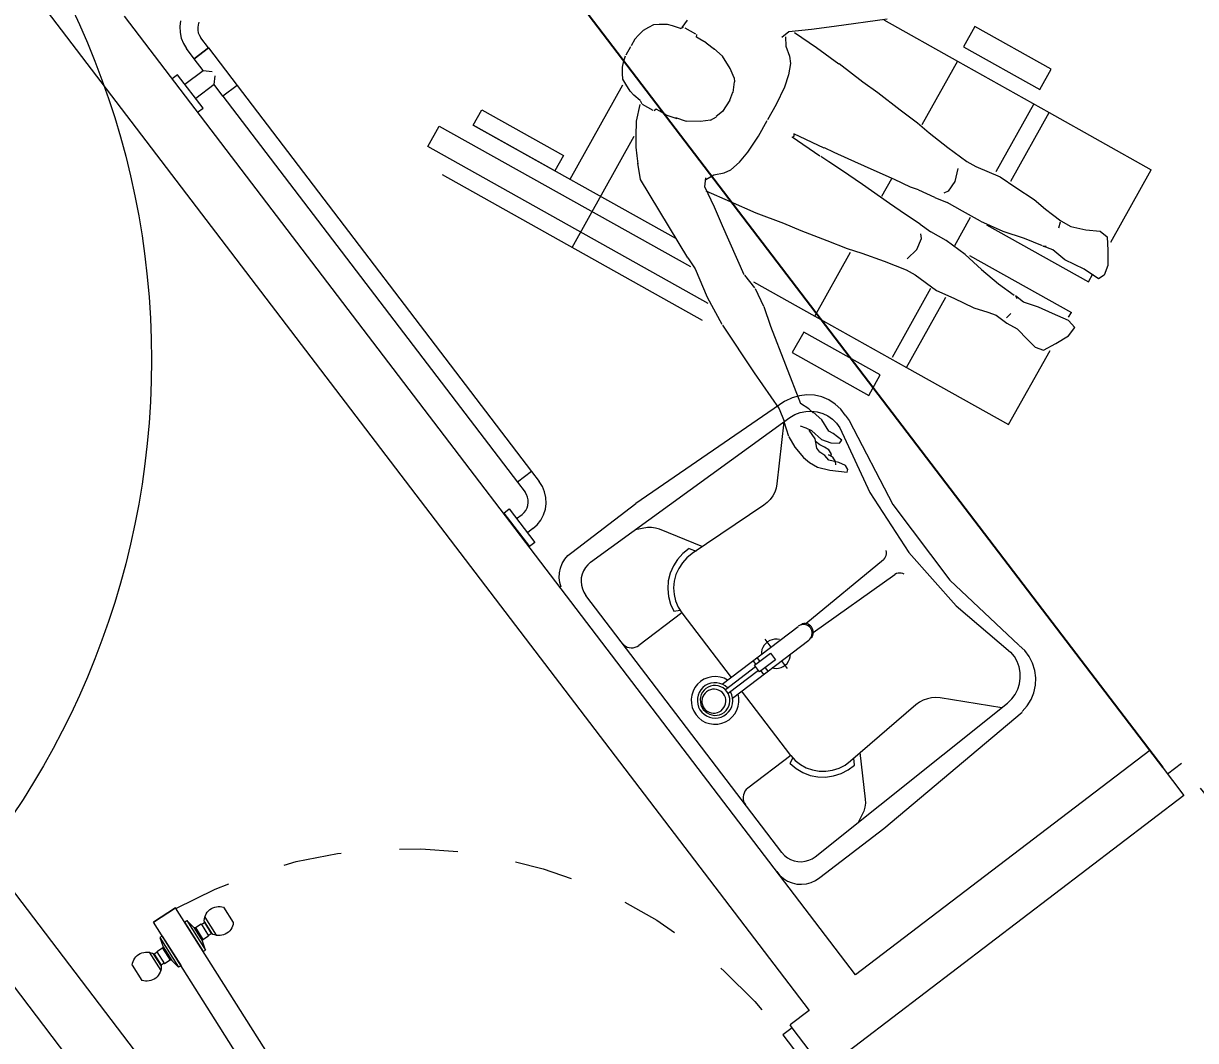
# Model space of a CAD drawing. Header units: metres. Extents: x 1384 to 1901, y 1501 to 2216.
# Drawn here: x 1464.196 to 1466.201, y 2116.091 to 2117.831 of the extents above; entities that cross this region are included whole.
import ezdxf

# ---------------------------------------------------------------- set-up
doc = ezdxf.new("R2010")
doc.units = ezdxf.units.M
doc.header["$LTSCALE"] = 0.05
doc.header["$PDMODE"] = 3
for name, pattern in [('CONTINUA', [0]), ('DASHED2', [0.375, 0.25, -0.125]), ('TRATTEGGIATA', [0.75, 0.5, -0.25])]:
    doc.linetypes.add(name, pattern=pattern)
for name, color, linetype, lineweight in [('Circulo', 250, 'Continuous', 15), ('Cotas Nave 2', 250, 'CONTINUA', 15), ('mobiliario', 253, 'CONTINUA', 15), ('Puertas', 4, 'CONTINUA', 15), ('Tabiques', 241, 'CONTINUA', 15)]:
    doc.layers.add(name, color=color, linetype=linetype, lineweight=lineweight)
doc.styles.add('ROMANT', font='ROMANT', dxfattribs={"width": 0.85})
doc.dimstyles.new('1-50-GENERAL', dxfattribs={"dimtxt": 0.38, "dimasz": 0.4, "dimexe": 0.18, "dimexo": 0.06, "dimgap": 0.09, "dimtad": 0, "dimdec": 1, "dimzin": 0, "dimdsep": 46, "dimtxsty": 'ROMANT', "dimcen": 0.09, "dimadec": 0, "dimazin": 0, "dimtfac": 1, "dimtdec": 1, "dimtix": 1, "dimtofl": 0, "dimtmove": 0, "dimatfit": 3, "dimfxl": 0, "dimtolj": 1, "dimtzin": 0, "dimarcsym": 0})

# ---------------------------------------------------------------- blocks, each defined once
blk = doc.blocks.new('puerta 0.85')
at = {"layer": 'Puertas'}
for p, q in [((971.68, -108.1707), (971.6352, -108.1746)), ((971.6352, -108.1746), (971.68, -108.1707)), ((971.7058, -108.9815), (971.6352, -108.1746)), ((971.7506, -108.9776), (971.68, -108.1707)), ((971.6825, -108.1991), (971.6873, -108.1987)), ((971.6825, -108.1991), (971.6877, -108.2588)), ((971.6873, -108.1987), (971.6923, -108.2144)), ((971.6873, -108.1987), (971.6925, -108.2584)), ((971.605, -108.2175), (971.6082, -108.2541)), ((971.6307, -108.2198), (971.6286, -108.2218)), ((971.6328, -108.2034), (971.6307, -108.2198)), ((971.6307, -108.2198), (971.6331, -108.2474)), ((971.6377, -108.203), (971.6328, -108.2034)), ((971.6328, -108.2034), (971.6381, -108.2631)), ((971.6377, -108.203), (971.6429, -108.2627)), ((971.6923, -108.2144), (971.6947, -108.242)), ((971.6923, -108.2144), (971.6947, -108.216)), ((971.6947, -108.216), (971.706, -108.215)), ((971.6947, -108.216), (971.6968, -108.24)), ((971.706, -108.215), (971.7081, -108.239)), ((971.7061, -108.2159), (971.7123, -108.2154)), ((971.7123, -108.2154), (971.7142, -108.2375)), ((971.7131, -108.2136), (971.7153, -108.2391)), ((971.7172, -108.2076), (971.7204, -108.2443)), ((971.7535, -108.2074), (971.7562, -108.2382)), ((971.5692, -108.2235), (971.5719, -108.2544)), ((971.6101, -108.2227), (971.6123, -108.2482)), ((971.6173, -108.2237), (971.6111, -108.2242)), ((971.6111, -108.2242), (971.6131, -108.2464)), ((971.6286, -108.2218), (971.6172, -108.2228)), ((971.6172, -108.2228), (971.6193, -108.2468)), ((971.6286, -108.2218), (971.6307, -108.2458)), ((971.6947, -108.242), (971.6968, -108.24)), ((971.6968, -108.24), (971.7081, -108.239)), ((971.708, -108.2381), (971.7142, -108.2375)), ((971.6193, -108.2459), (971.6131, -108.2464)), ((971.6307, -108.2458), (971.6193, -108.2468)), ((971.6331, -108.2474), (971.6307, -108.2458)), ((971.6381, -108.2631), (971.6331, -108.2474)), ((971.6877, -108.2588), (971.6925, -108.2584)), ((971.6925, -108.2584), (971.6947, -108.242)), ((971.6429, -108.2627), (971.6381, -108.2631)), ((970.9206, -109.0676), (970.9206, -108.9776)), ((970.9206, -108.9776), (970.9406, -108.9776)), ((970.9406, -108.9776), (970.9406, -109.0226)), ((971.7506, -108.9776), (971.7058, -108.9815)), ((971.7506, -108.9776), (971.7506, -109.0226)), ((971.7706, -108.9776), (971.7506, -108.9776)), ((971.7706, -109.0676), (971.7706, -108.9776)), ((970.9506, -109.0226), (970.9406, -109.0226)), ((970.9506, -109.0226), (970.9506, -109.0676)), ((971.7406, -109.0226), (971.7406, -109.0676)), ((971.7406, -109.0226), (971.7506, -109.0226)), ((970.9506, -109.0676), (970.9206, -109.0676)), ((971.7406, -109.0676), (971.7706, -109.0676))]:
    blk.add_line(p, q, dxfattribs=at)
at = {"layer": 'Puertas', "linetype": 'DASHED2'}
blk.add_arc((971.7506, -108.9776), 0.81, 98.1847, 180, dxfattribs=at)
at = {"layer": 'Puertas'}
for centre, start, end in [((971.7354, -108.2245), 43.4666, 158.4449), ((971.5899, -108.2373), 31.5551, 146.5334), ((971.7354, -108.2245), 211.5551, 326.5334), ((971.5899, -108.2373), 223.4666, 338.4449)]:
    blk.add_arc(centre, 0.0249, start, end, dxfattribs=at)
blk = doc.blocks.new('*D258')
at = {"layer": 'Cotas Nave 2', "color": 0, "lineweight": -2, "transparency": 16777216}
for p, q in [((1452.4409, 2163.6844), (1458.0727, 2167.9789)), ((1458.1721, 2167.5516), (1479.2994, 2139.8456)), ((1502.3652, 2109.5977), (1481.0039, 2137.6104)), ((1496.6209, 2104.7143), (1502.7508, 2109.3887))]:
    blk.add_line(p, q, dxfattribs=at)
at = {"layer": 'Cotas Nave 2', "color": 0, "transparency": 16777216}
for points in [[(1458.2251, 2167.5921), (1458.1191, 2167.5112), (1457.9295, 2167.8697)], [(1502.4182, 2109.6381), (1502.3122, 2109.5573), (1502.6077, 2109.2796)]]:
    blk.add_solid(points, dxfattribs=at)
at = {"layer": 'Defpoints', "color": 0, "transparency": 16777216}
for p in [(1457.9295, 2167.8697), (1452.3932, 2163.648), (1496.5732, 2104.678)]:
    blk.add_point(p, dxfattribs=at)
at = {"layer": 'Cotas Nave 2', "color": 0, "transparency": 16777216, "insert": (1480.1517, 2138.728), "char_height": 1, "attachment_point": 5, "rotation": 307.3275, "style": 'ROMANT'}
blk.add_mtext('\\A1;73.7', dxfattribs=at)
blk = doc.blocks.new('*D280')
at = {"layer": 'Cotas Nave 2', "color": 0, "lineweight": -2, "transparency": 16777216}
for p, q in [((1451.6493, 2127.6147), (1442.9648, 2121.0908)), ((1443.349, 2120.8791), (1455.8204, 2104.2774)), ((1470.0045, 2085.396), (1457.533, 2101.9976)), ((1478.7852, 2091.4919), (1470.1008, 2084.968))]:
    blk.add_line(p, q, dxfattribs=at)
at = {"layer": 'Cotas Nave 2', "color": 0, "transparency": 16777216}
for points in [[(1443.4023, 2120.9191), (1443.2957, 2120.839), (1443.1087, 2121.1989)], [(1470.0578, 2085.436), (1469.9512, 2085.3559), (1470.2447, 2085.0761)]]:
    blk.add_solid(points, dxfattribs=at)
at = {"layer": 'Defpoints', "color": 0, "transparency": 16777216}
for p in [(1451.6972, 2127.6507), (1478.8332, 2091.528), (1470.2447, 2085.0761)]:
    blk.add_point(p, dxfattribs=at)
at = {"layer": 'Cotas Nave 2', "color": 0, "transparency": 16777216, "insert": (1456.6767, 2103.1375), "char_height": 1, "attachment_point": 5, "rotation": 306.9145, "style": 'ROMANT'}
blk.add_mtext('\\A1;45.2', dxfattribs=at)
blk = doc.blocks.new('*D281')
at = {"layer": 'Cotas Nave 2', "color": 0, "lineweight": -2, "transparency": 16777216}
for p, q in [((1429.0052, 2146.2119), (1424.0845, 2142.5154)), ((1424.4687, 2142.3037), (1445.4929, 2114.3168)), ((1468.2237, 2084.0582), (1447.1813, 2112.0693)), ((1473.2407, 2087.3268), (1468.32, 2083.6303))]:
    blk.add_line(p, q, dxfattribs=at)
at = {"layer": 'Cotas Nave 2', "color": 0, "transparency": 16777216}
for points in [[(1424.522, 2142.3438), (1424.4154, 2142.2637), (1424.2284, 2142.6235)], [(1468.277, 2084.0982), (1468.1704, 2084.0182), (1468.4639, 2083.7384)]]:
    blk.add_solid(points, dxfattribs=at)
at = {"layer": 'Defpoints', "color": 0, "transparency": 16777216}
for p in [(1429.0532, 2146.248), (1473.2887, 2087.3628), (1468.4639, 2083.7384)]:
    blk.add_point(p, dxfattribs=at)
at = {"layer": 'Cotas Nave 2', "color": 0, "transparency": 16777216, "insert": (1446.3371, 2113.193), "char_height": 1, "attachment_point": 5, "rotation": 306.9145, "style": 'ROMANT'}
blk.add_mtext('\\A1;73.6', dxfattribs=at)
blk = doc.blocks.new('*D305')
at = {"layer": 'Cotas Nave 2', "color": 0, "lineweight": -2, "transparency": 16777216}
for p, q in [((1466.2177, 2116.4626), (1470.5941, 2110.7235)), ((1465.6021, 2115.9932), (1469.9785, 2110.2541)), ((1470.803, 2111.1092), (1471.1211, 2111.3518)), ((1469.5512, 2110.1547), (1469.2332, 2109.9121))]:
    blk.add_line(p, q, dxfattribs=at)
at = {"layer": 'Cotas Nave 2', "color": 0, "transparency": 16777216}
for points in [[(1470.7626, 2111.1622), (1470.8435, 2111.0562), (1470.485, 2110.8667)], [(1469.5108, 2110.2077), (1469.5917, 2110.1016), (1469.8693, 2110.3972)]]:
    blk.add_solid(points, dxfattribs=at)
at = {"layer": 'Defpoints', "color": 0, "transparency": 16777216}
for p in [(1466.1814, 2116.5104), (1465.5657, 2116.0409), (1470.485, 2110.8667)]:
    blk.add_point(p, dxfattribs=at)
at = {"layer": 'Cotas Nave 2', "color": 0, "transparency": 16777216, "insert": (1471.7358, 2111.8205), "char_height": 0.75, "attachment_point": 5, "rotation": 37.3275, "style": 'ROMANT'}
blk.add_mtext('\\A1;0.8', dxfattribs=at)
blk = doc.blocks.new('*D306')
at = {"layer": 'Cotas Nave 2', "color": 0, "lineweight": -2, "transparency": 16777216}
for p, q in [((1465.1987, 2119.9896), (1465.5168, 2120.2321)), ((1466.8832, 2117.121), (1464.7715, 2119.8902)), ((1466.145, 2116.5581), (1464.0333, 2119.3273)), ((1463.8244, 2118.9416), (1463.5063, 2118.699))]:
    blk.add_line(p, q, dxfattribs=at)
at = {"layer": 'Cotas Nave 2', "color": 0, "transparency": 16777216}
for points in [[(1465.1583, 2120.0426), (1465.2391, 2119.9366), (1464.8806, 2119.747)], [(1463.7839, 2118.9946), (1463.8648, 2118.8886), (1464.1424, 2119.1841)]]:
    blk.add_solid(points, dxfattribs=at)
at = {"layer": 'Defpoints', "color": 0, "transparency": 16777216}
for p in [(1464.1424, 2119.1841), (1466.9195, 2117.0733), (1466.1814, 2116.5104)]:
    blk.add_point(p, dxfattribs=at)
at = {"layer": 'Cotas Nave 2', "color": 0, "transparency": 16777216, "insert": (1466.1315, 2120.7009), "char_height": 0.75, "attachment_point": 5, "rotation": 37.3275, "style": 'ROMANT'}
blk.add_mtext('\\A1;0.9', dxfattribs=at)

msp = doc.modelspace()

# ---------------------------------------------------------------- linework, layer by layer
at = {"layer": 'Circulo'}
msp.add_circle((1463.0198, 2117.2554, 0), 1.3949, dxfattribs=at)
at = {"layer": 'mobiliario'}
for p, q in [((1464.4645, 2117.8359), (1464.4632, 2117.8259)), ((1464.4958, 2117.8337), (1464.4944, 2117.8292)), ((1465.3315, 2117.837), (1465.3225, 2117.8245)), ((1465.6737, 2117.8386), (1465.5826, 2117.8263)), ((1465.6676, 2117.8373), (1465.7938, 2117.7666)), ((1464.4632, 2117.8259), (1464.4636, 2117.8159)), ((1464.4636, 2117.8159), (1464.4657, 2117.8061)), ((1464.4944, 2117.8292), (1464.4938, 2117.8245)), ((1464.4938, 2117.8245), (1464.4939, 2117.8198)), ((1464.4939, 2117.8198), (1464.4949, 2117.8152)), ((1464.4949, 2117.8152), (1464.4967, 2117.8109)), ((1464.4967, 2117.8109), (1464.4993, 2117.8069)), ((1465.2478, 2117.8116), (1465.2417, 2117.8043)), ((1465.256, 2117.8192), (1465.2478, 2117.8116)), ((1465.2651, 2117.8247), (1465.256, 2117.8192)), ((1465.2735, 2117.8291), (1465.2651, 2117.8247)), ((1465.2837, 2117.8295), (1465.2735, 2117.8291)), ((1465.2976, 2117.8294), (1465.2837, 2117.8295)), ((1465.3064, 2117.8275), (1465.2976, 2117.8294)), ((1465.3199, 2117.823), (1465.3064, 2117.8275)), ((1465.3199, 2117.823), (1465.325, 2117.825)), ((1465.3462, 2117.8131), (1465.328, 2117.8233)), ((1465.3472, 2117.8077), (1465.3477, 2117.8122)), ((1465.5055, 2117.8168), (1465.4935, 2117.8075)), ((1465.5441, 2117.8209), (1465.5055, 2117.8168)), ((1465.5148, 2117.8161), (1465.5524, 2117.7905)), ((1465.5826, 2117.8263), (1465.5441, 2117.8209)), ((1465.8235, 2117.8264), (1465.804, 2117.7915)), ((1465.9544, 2117.7532), (1465.8235, 2117.8264)), ((1464.4657, 2117.8061), (1464.4695, 2117.7968)), ((1464.4695, 2117.7968), (1464.4749, 2117.7883)), ((1464.5123, 2117.7897), (1464.488, 2117.7711)), ((1464.488, 2117.7711), (1464.5123, 2117.7897)), ((1464.5123, 2117.7897), (1464.488, 2117.7711)), ((1464.5123, 2117.7897), (1464.4993, 2117.8069)), ((1464.5123, 2117.7897), (1464.5615, 2117.7253)), ((1465.2345, 2117.7915), (1465.2265, 2117.7772)), ((1465.2417, 2117.8043), (1465.2354, 2117.793)), ((1465.3533, 2117.8043), (1465.3472, 2117.8077)), ((1465.3639, 2117.7984), (1465.3533, 2117.8043)), ((1465.3639, 2117.7984), (1465.378, 2117.7875)), ((1465.4998, 2117.8087), (1465.5004, 2117.7925)), ((1465.5004, 2117.7925), (1465.5064, 2117.7755)), ((1465.5524, 2117.7905), (1465.591, 2117.762)), ((1465.804, 2117.7915), (1465.9349, 2117.7183)), ((1464.488, 2117.7711), (1464.4749, 2117.7883)), ((1464.5033, 2117.7511), (1464.488, 2117.7711)), ((1465.223, 2117.7672), (1465.226, 2117.7762)), ((1465.3918, 2117.7755), (1465.3771, 2117.7884)), ((1465.4049, 2117.7541), (1465.3917, 2117.7754)), ((1465.5064, 2117.7755), (1465.5083, 2117.7631)), ((1464.4719, 2117.7272), (1464.5033, 2117.7511)), ((1464.5033, 2117.7511), (1464.5184, 2117.7491)), ((1465.2208, 2117.7563), (1465.223, 2117.7672)), ((1465.2208, 2117.7456), (1465.2208, 2117.7563)), ((1465.4118, 2117.7381), (1465.4049, 2117.7541)), ((1465.5083, 2117.7631), (1465.5047, 2117.7436)), ((1465.5915, 2117.7628), (1465.6319, 2117.7316)), ((1465.7938, 2117.7666), (1465.733, 2117.6579)), ((1465.7938, 2117.7666), (1465.9509, 2117.6788)), ((1465.9349, 2117.7183), (1465.9544, 2117.7532)), ((1464.4594, 2117.7437), (1464.4501, 2117.7366)), ((1464.503, 2117.6864), (1464.4594, 2117.7437)), ((1464.5219, 2117.7268), (1464.5239, 2117.7419)), ((1465.2215, 2117.7361), (1465.2208, 2117.7456)), ((1465.2265, 2117.7272), (1465.2215, 2117.7361)), ((1465.4099, 2117.7133), (1465.4122, 2117.7316)), ((1465.4118, 2117.7381), (1465.4122, 2117.7316)), ((1465.5047, 2117.7436), (1465.4978, 2117.7225)), ((1465.6319, 2117.7316), (1465.6576, 2117.713)), ((1464.5219, 2117.7268), (1464.4905, 2117.7029)), ((1464.5371, 2117.7067), (1464.5219, 2117.7268)), ((1464.5615, 2117.7253), (1464.5371, 2117.7067)), ((1464.5615, 2117.7253), (1465.0652, 2117.0647)), ((1465.1311, 2117.5647), (1465.2215, 2117.7264)), ((1465.2338, 2117.7155), (1465.2265, 2117.7272)), ((1465.2401, 2117.7089), (1465.2338, 2117.7155)), ((1465.4045, 2117.7001), (1465.4093, 2117.7136)), ((1465.4978, 2117.7225), (1465.4837, 2117.6929)), ((1465.6576, 2117.713), (1465.6957, 2117.6838)), ((1464.5371, 2117.7067), (1465.0409, 2117.0462)), ((1465.251, 2117.6998), (1465.2401, 2117.7089)), ((1465.2448, 2117.6643), (1465.2508, 2117.6927)), ((1465.251, 2117.6998), (1465.2535, 2117.6936)), ((1465.2732, 2117.6826), (1465.255, 2117.6928)), ((1465.4045, 2117.7001), (1465.3916, 2117.6805)), ((1465.4837, 2117.6929), (1465.4687, 2117.6662)), ((1465.8602, 2117.5781), (1465.9247, 2117.6934)), ((1464.4937, 2117.6793), (1464.503, 2117.6864)), ((1464.9653, 2117.6574), (1464.9799, 2117.6836)), ((1464.9799, 2117.6836), (1465.1195, 2117.6055)), ((1465.2783, 2117.6845), (1465.2747, 2117.6817)), ((1465.2844, 2117.6812), (1465.2783, 2117.6845)), ((1465.295, 2117.6752), (1465.2844, 2117.6812)), ((1465.295, 2117.6752), (1465.3138, 2117.6686)), ((1465.3304, 2117.6637), (1465.3117, 2117.6696)), ((1465.3714, 2117.6659), (1465.3813, 2117.6718)), ((1465.3916, 2117.6805), (1465.381, 2117.6722)), ((1465.6957, 2117.6838), (1465.7253, 2117.6614)), ((1465.8851, 2117.5613), (1465.9509, 2117.6788)), ((1465.9509, 2117.6788), (1466.1254, 2117.5811)), ((1464.8875, 2117.6208), (1464.907, 2117.6557)), ((1464.907, 2117.6557), (1465.3369, 2117.4152)), ((1464.9653, 2117.6574), (1465.3123, 2117.4633)), ((1465.1049, 2117.5793), (1464.9653, 2117.6574)), ((1465.2441, 2117.6387), (1465.2448, 2117.6643)), ((1465.3541, 2117.6634), (1465.3295, 2117.6643)), ((1465.3714, 2117.6659), (1465.3541, 2117.6634)), ((1465.4532, 2117.6384), (1465.4682, 2117.6652)), ((1465.7253, 2117.6614), (1465.7454, 2117.6443)), ((1465.1346, 2117.4482), (1465.2409, 2117.6382)), ((1465.2441, 2117.6194), (1465.2441, 2117.6387)), ((1465.4354, 2117.611), (1465.4532, 2117.6384)), ((1465.511, 2117.6368), (1465.5148, 2117.6392)), ((1465.5584, 2117.6042), (1465.511, 2117.6368)), ((1465.566, 2117.6178), (1465.514, 2117.6422)), ((1465.514, 2117.6422), (1465.514, 2117.6377)), ((1465.7454, 2117.6443), (1465.7773, 2117.6188)), ((1465.3675, 2117.3522), (1464.8875, 2117.6208)), ((1465.2459, 2117.6047), (1465.2441, 2117.6194)), ((1465.4211, 2117.5941), (1465.4354, 2117.611)), ((1465.583, 2117.6105), (1465.5664, 2117.6185)), ((1465.6066, 2117.5996), (1465.583, 2117.6105)), ((1465.7773, 2117.6188), (1465.8097, 2117.5949)), ((1465.1195, 2117.6055), (1465.1049, 2117.5793)), ((1465.2475, 2117.5914), (1465.2459, 2117.6047)), ((1465.2517, 2117.5644), (1465.2468, 2117.592)), ((1465.4063, 2117.5808), (1465.4211, 2117.5941)), ((1465.574, 2117.5946), (1465.5602, 2117.6035)), ((1465.5957, 2117.5802), (1465.574, 2117.5946)), ((1465.6462, 2117.582), (1465.6066, 2117.5996)), ((1465.8097, 2117.5949), (1465.825, 2117.5864)), ((1464.9121, 2117.5726), (1465.3571, 2117.3237)), ((1465.363, 2117.5642), (1465.3772, 2117.5721)), ((1465.3772, 2117.5721), (1465.3947, 2117.5759)), ((1465.3947, 2117.5759), (1465.4063, 2117.5808)), ((1465.6314, 2117.5556), (1465.5957, 2117.5802)), ((1465.6859, 2117.5644), (1465.6462, 2117.582)), ((1465.7946, 2117.5833), (1465.7894, 2117.5609)), ((1465.825, 2117.5864), (1465.8667, 2117.5688)), ((1466.056, 2117.4571), (1466.1254, 2117.5811)), ((1465.3325, 2117.4304), (1465.2517, 2117.5644)), ((1465.3614, 2117.5519), (1465.3631, 2117.5671)), ((1465.3781, 2117.5169), (1465.3614, 2117.5519)), ((1465.6773, 2117.523), (1465.6314, 2117.5556)), ((1465.6647, 2117.5357), (1465.6817, 2117.5663)), ((1465.7132, 2117.5514), (1465.6859, 2117.5644)), ((1465.7273, 2117.5464), (1465.7132, 2117.5514)), ((1465.7894, 2117.5609), (1465.7778, 2117.5445)), ((1465.8667, 2117.5688), (1465.8938, 2117.5507)), ((1465.8938, 2117.5507), (1465.9253, 2117.5302)), ((1465.3632, 2117.5451), (1465.4047, 2117.5265)), ((1465.7554, 2117.5336), (1465.728, 2117.5461)), ((1465.7554, 2117.5336), (1465.7763, 2117.5248)), ((1465.7778, 2117.5445), (1465.7704, 2117.5411)), ((1465.9253, 2117.5302), (1465.9447, 2117.5137)), ((1465.3917, 2117.4852), (1465.3781, 2117.5169)), ((1465.4047, 2117.5265), (1465.4487, 2117.5075)), ((1465.7048, 2117.5047), (1465.6773, 2117.523)), ((1465.8024, 2117.5102), (1465.7763, 2117.5248)), ((1465.833, 2117.4931), (1465.8024, 2117.5102)), ((1465.9447, 2117.5137), (1465.9565, 2117.5042)), ((1465.4487, 2117.5075), (1465.4964, 2117.4894)), ((1465.4964, 2117.4894), (1465.5257, 2117.4772)), ((1465.7298, 2117.4878), (1465.7048, 2117.5047)), ((1465.7894, 2117.4516), (1465.8163, 2117.4996)), ((1465.833, 2117.4931), (1465.8717, 2117.4758)), ((1465.9565, 2117.5042), (1465.9707, 2117.4935)), ((1465.9694, 2117.4913), (1465.9667, 2117.4813)), ((1465.9707, 2117.4935), (1465.9881, 2117.4837)), ((1465.4289, 2117.4011), (1465.3917, 2117.4852)), ((1465.5257, 2117.4772), (1465.5705, 2117.46)), ((1465.7298, 2117.4878), (1465.7482, 2117.4747)), ((1465.7322, 2117.4631), (1465.7313, 2117.4712)), ((1465.7744, 2117.46), (1465.7482, 2117.4747)), ((1465.8435, 2117.4868), (1466.018, 2117.3892)), ((1465.8717, 2117.4758), (1465.908, 2117.4641)), ((1465.9881, 2117.4837), (1466.0136, 2117.478)), ((1466.0136, 2117.478), (1466.038, 2117.4758)), ((1466.038, 2117.4758), (1466.0499, 2117.4663)), ((1465.5705, 2117.46), (1465.6051, 2117.4465)), ((1465.7243, 2117.4446), (1465.7322, 2117.4631)), ((1465.8068, 2117.4362), (1465.7744, 2117.46)), ((1465.908, 2117.4641), (1465.9385, 2117.4513)), ((1465.9572, 2117.4437), (1465.9407, 2117.4501)), ((1465.9407, 2117.4501), (1465.9457, 2117.4501)), ((1466.0499, 2117.4663), (1466.051, 2117.4427)), ((1465.3325, 2117.4304), (1465.3449, 2117.4113)), ((1465.5498, 2117.3304), (1465.611, 2117.4398)), ((1465.6051, 2117.4465), (1465.6302, 2117.4384)), ((1465.6302, 2117.4384), (1465.6687, 2117.4247)), ((1465.708, 2117.4284), (1465.7243, 2117.4446)), ((1465.8068, 2117.4362), (1465.8351, 2117.4104)), ((1465.8142, 2117.4345), (1465.9887, 2117.3369)), ((1465.9776, 2117.4266), (1465.9572, 2117.4437)), ((1466.051, 2117.4427), (1466.051, 2117.417)), ((1465.3449, 2117.4113), (1465.3654, 2117.3632)), ((1465.6687, 2117.4247), (1465.706, 2117.4095)), ((1465.706, 2117.4095), (1465.7213, 2117.401)), ((1465.8351, 2117.4104), (1465.8641, 2117.3855)), ((1466.0104, 2117.411), (1465.9776, 2117.4266)), ((1466.0354, 2117.3942), (1466.0104, 2117.411)), ((1466.051, 2117.417), (1466.0446, 2117.4005)), ((1465.4473, 2117.379), (1465.4299, 2117.4007)), ((1465.4451, 2117.389), (1465.5498, 2117.3304)), ((1465.7213, 2117.401), (1465.7581, 2117.3746)), ((1466.018, 2117.3892), (1466.0255, 2117.4026)), ((1466.0446, 2117.4005), (1466.0354, 2117.3942)), ((1465.4627, 2117.347), (1465.4484, 2117.3774)), ((1465.7479, 2117.3775), (1465.682, 2117.2597)), ((1465.7581, 2117.3746), (1465.7877, 2117.361)), ((1465.8641, 2117.3855), (1465.8909, 2117.3663)), ((1465.3654, 2117.3632), (1465.3906, 2117.3166)), ((1465.7068, 2117.2426), (1465.7741, 2117.3628)), ((1465.7877, 2117.361), (1465.8216, 2117.3448)), ((1465.9071, 2117.3543), (1465.8931, 2117.365)), ((1465.8931, 2117.365), (1465.8957, 2117.3607)), ((1465.9325, 2117.3459), (1465.9071, 2117.3543)), ((1465.4627, 2117.347), (1465.4741, 2117.3135)), ((1465.5498, 2117.3304), (1465.7068, 2117.2426)), ((1465.8216, 2117.3448), (1465.8458, 2117.337)), ((1465.8458, 2117.337), (1465.8602, 2117.3319)), ((1465.8602, 2117.3319), (1465.8786, 2117.3187)), ((1465.8779, 2117.3277), (1465.8849, 2117.3352)), ((1465.9566, 2117.3352), (1465.9325, 2117.3459)), ((1465.984, 2117.3228), (1465.9566, 2117.3352)), ((1465.984, 2117.3285), (1465.9887, 2117.3369)), ((1465.3916, 2117.3149), (1465.446, 2117.2335)), ((1465.4741, 2117.3135), (1465.5252, 2117.1812)), ((1465.8786, 2117.3187), (1465.896, 2117.3089)), ((1465.896, 2117.3089), (1465.9142, 2117.2902)), ((1465.9838, 2117.297), (1465.9946, 2117.3111)), ((1465.9946, 2117.3111), (1465.984, 2117.3228)), ((1465.5307, 2117.303), (1465.5111, 2117.2681)), ((1465.6615, 2117.2298), (1465.5307, 2117.303)), ((1465.9142, 2117.2902), (1465.927, 2117.2773)), ((1465.962, 2117.2835), (1465.9838, 2117.297)), ((1465.5111, 2117.2681), (1465.642, 2117.1949)), ((1465.8813, 2117.145), (1465.9522, 2117.2717)), ((1465.927, 2117.2773), (1465.9413, 2117.2721)), ((1465.9413, 2117.2721), (1465.962, 2117.2835)), ((1465.446, 2117.2335), (1465.489, 2117.1716)), ((1465.642, 2117.1949), (1465.6615, 2117.2298)), ((1465.7068, 2117.2426), (1465.8813, 2117.145)), ((1465.5109, 2117.1906), (1465.4993, 2117.1848)), ((1465.5233, 2117.1943), (1465.5109, 2117.1906)), ((1465.5362, 2117.1958), (1465.5233, 2117.1943)), ((1465.5492, 2117.1951), (1465.5362, 2117.1958)), ((1465.5618, 2117.1921), (1465.5492, 2117.1951)), ((1465.5737, 2117.187), (1465.5618, 2117.1921)), ((1465.4985, 2117.1852), (1465.2436, 2117.0098)), ((1465.489, 2117.1716), (1465.4972, 2117.1506)), ((1465.5397, 2117.1716), (1465.5252, 2117.1812)), ((1465.5343, 2117.1675), (1465.5441, 2117.1679)), ((1465.5472, 2117.1651), (1465.5397, 2117.1716)), ((1465.5441, 2117.1679), (1465.5538, 2117.1667)), ((1465.5846, 2117.18), (1465.5737, 2117.187)), ((1465.594, 2117.1712), (1465.5846, 2117.18)), ((1465.6019, 2117.1608), (1465.594, 2117.1712)), ((1465.1662, 2116.9092), (1465.5069, 2117.1572)), ((1465.4967, 2117.1497), (1465.4849, 2117.0436)), ((1465.497, 2117.1504), (1465.5048, 2117.125)), ((1465.5069, 2117.1572), (1465.5155, 2117.1621)), ((1465.5155, 2117.1621), (1465.5247, 2117.1656)), ((1465.5247, 2117.1656), (1465.5343, 2117.1675)), ((1465.5469, 2117.1661), (1465.5619, 2117.1532)), ((1465.5538, 2117.1667), (1465.5632, 2117.164)), ((1465.5738, 2117.1339), (1465.5619, 2117.1532)), ((1465.5632, 2117.164), (1465.5719, 2117.1598)), ((1465.5719, 2117.1598), (1465.5799, 2117.1542)), ((1465.5799, 2117.1542), (1465.5868, 2117.1474)), ((1465.6019, 2117.1608), (1465.6087, 2117.1519)), ((1465.6087, 2117.1519), (1465.6832, 2117.008)), ((1465.5347, 2117.1388), (1465.5255, 2117.1424)), ((1465.5444, 2117.1343), (1465.5347, 2117.1388)), ((1465.5502, 2117.1203), (1465.5401, 2117.1351)), ((1465.5444, 2117.1343), (1465.5613, 2117.1194)), ((1465.5814, 2117.1296), (1465.5738, 2117.1339)), ((1465.596, 2117.1182), (1465.5814, 2117.1296)), ((1465.5868, 2117.1474), (1465.5925, 2117.1395)), ((1465.5925, 2117.1395), (1465.6438, 2117.0286)), ((1465.5054, 2117.1242), (1465.5154, 2117.106)), ((1465.5531, 2117.1048), (1465.5503, 2117.1205)), ((1465.5581, 2117.1102), (1465.5509, 2117.1162)), ((1465.5665, 2117.106), (1465.5581, 2117.1102)), ((1465.5613, 2117.1194), (1465.5769, 2117.1137)), ((1465.5769, 2117.1137), (1465.5919, 2117.1133)), ((1465.5919, 2117.1133), (1465.596, 2117.1182)), ((1465.5154, 2117.106), (1465.5305, 2117.0886)), ((1465.5305, 2117.0886), (1465.5407, 2117.0799)), ((1465.5584, 2117.0975), (1465.5531, 2117.1048)), ((1465.5667, 2117.0921), (1465.5584, 2117.0975)), ((1465.574, 2117.1014), (1465.5665, 2117.106)), ((1465.5739, 2117.0839), (1465.5667, 2117.0921)), ((1465.5805, 2117.089), (1465.5734, 2117.0929)), ((1465.5734, 2117.0929), (1465.5784, 2117.0924)), ((1465.5777, 2117.0955), (1465.574, 2117.1014)), ((1465.5784, 2117.0924), (1465.5777, 2117.0955)), ((1465.5851, 2117.0815), (1465.5805, 2117.089)), ((1465.5407, 2117.0799), (1465.5541, 2117.0719)), ((1465.5541, 2117.0719), (1465.5756, 2117.0668)), ((1465.591, 2117.08), (1465.5739, 2117.0839)), ((1465.586, 2117.0762), (1465.5851, 2117.0815)), ((1465.6021, 2117.075), (1465.591, 2117.08)), ((1465.6062, 2117.0678), (1465.6021, 2117.075)), ((1465.6053, 2117.0634), (1465.6062, 2117.0678)), ((1465.0652, 2117.0647), (1465.041, 2117.0462)), ((1465.0652, 2117.0647), (1465.0783, 2117.0475)), ((1465.0837, 2117.039), (1465.0783, 2117.0475)), ((1465.5756, 2117.0668), (1465.6053, 2117.0634)), ((1465.0409, 2117.0462), (1465.054, 2117.029)), ((1465.0565, 2117.025), (1465.054, 2117.029)), ((1465.0875, 2117.0298), (1465.0837, 2117.039)), ((1465.0896, 2117.0199), (1465.0875, 2117.0298)), ((1465.4811, 2117.0293), (1465.4777, 2117.0227)), ((1465.4835, 2117.0363), (1465.4811, 2117.0293)), ((1465.4849, 2117.0436), (1465.4835, 2117.0363)), ((1465.6438, 2117.0286), (1465.7106, 2116.9262)), ((1465.0583, 2117.0206), (1465.0565, 2117.025)), ((1465.0593, 2117.016), (1465.0583, 2117.0206)), ((1465.0588, 2117.0067), (1465.0595, 2117.0113)), ((1465.0595, 2117.0113), (1465.0593, 2117.016)), ((1465.0887, 2117), (1465.09, 2117.0099)), ((1465.09, 2117.0099), (1465.0896, 2117.0199)), ((1465.1338, 2116.9261), (1465.2436, 2117.0098)), ((1465.4682, 2117.0113), (1465.4624, 2117.0068)), ((1465.4734, 2117.0167), (1465.4682, 2117.0113)), ((1465.4777, 2117.0227), (1465.4734, 2117.0167)), ((1465.6832, 2117.008), (1465.7809, 2116.8787)), ((1465.0177, 2116.9934), (1465.027, 2117.0005)), ((1465.0177, 2116.9934), (1465.0614, 2116.9362)), ((1465.027, 2117.0005), (1465.0707, 2116.9432)), ((1465.0396, 2116.984), (1465.0489, 2116.9911)), ((1465.0489, 2116.9911), (1465.0523, 2116.9943)), ((1465.0523, 2116.9943), (1465.0552, 2116.998)), ((1465.0552, 2116.998), (1465.0574, 2117.0022)), ((1465.0574, 2117.0022), (1465.0588, 2117.0067)), ((1465.081, 2116.9815), (1465.0856, 2116.9904)), ((1465.0856, 2116.9904), (1465.0887, 2117)), ((1465.4624, 2117.0068), (1465.3401, 2116.9241)), ((1465.0674, 2116.9668), (1465.0748, 2116.9736)), ((1465.0748, 2116.9736), (1465.081, 2116.9815)), ((1465.2633, 2116.9689), (1465.2422, 2116.9645)), ((1465.2703, 2116.9689), (1465.2633, 2116.9689)), ((1465.2772, 2116.9678), (1465.2703, 2116.9689)), ((1465.2839, 2116.9657), (1465.2772, 2116.9678)), ((1465.0674, 2116.9668), (1465.0581, 2116.9597)), ((1465.3584, 2116.9356), (1465.2839, 2116.9657)), ((1465.0707, 2116.9432), (1465.0614, 2116.9362)), ((1465.3348, 2116.9326), (1465.3242, 2116.9242)), ((1465.3348, 2116.9326), (1465.3465, 2116.9284)), ((1465.6725, 2116.9265), (1465.6721, 2116.9293)), ((1465.1145, 2116.8994), (1465.1176, 2116.9072)), ((1465.1176, 2116.9072), (1465.1219, 2116.9143)), ((1465.1219, 2116.9143), (1465.1274, 2116.9207)), ((1465.1274, 2116.9207), (1465.1338, 2116.9261)), ((1465.1662, 2116.9092), (1465.1614, 2116.905)), ((1465.315, 2116.9142), (1465.3077, 2116.9029)), ((1465.3242, 2116.9242), (1465.315, 2116.9142)), ((1465.3232, 2116.9084), (1465.3168, 2116.8988)), ((1465.331, 2116.917), (1465.3232, 2116.9084)), ((1465.3401, 2116.9241), (1465.331, 2116.917)), ((1465.5343, 2116.8046), (1465.6675, 2116.9139)), ((1465.6676, 2116.914), (1465.6694, 2116.9161)), ((1465.6694, 2116.9161), (1465.6708, 2116.9184)), ((1465.6708, 2116.9184), (1465.6718, 2116.921)), ((1465.6718, 2116.921), (1465.6724, 2116.9237)), ((1465.6724, 2116.9237), (1465.6725, 2116.9265)), ((1465.7106, 2116.9262), (1465.7914, 2116.8345)), ((1465.1123, 2116.8829), (1465.1127, 2116.8912)), ((1465.1127, 2116.8912), (1465.1145, 2116.8994)), ((1465.1516, 2116.8888), (1465.1502, 2116.8826)), ((1465.154, 2116.8947), (1465.1516, 2116.8888)), ((1465.1573, 2116.9002), (1465.154, 2116.8947)), ((1465.1614, 2116.905), (1465.1573, 2116.9002)), ((1465.3023, 2116.8905), (1465.2991, 2116.8774)), ((1465.3077, 2116.9029), (1465.3023, 2116.8905)), ((1465.3121, 2116.8882), (1465.3092, 2116.8771)), ((1465.3168, 2116.8988), (1465.3121, 2116.8882)), ((1465.5472, 2116.7893), (1465.6868, 2116.8885)), ((1465.6894, 2116.8898), (1465.6869, 2116.8886)), ((1465.6921, 2116.8906), (1465.6894, 2116.8898)), ((1465.6948, 2116.8909), (1465.6921, 2116.8906)), ((1465.6976, 2116.8907), (1465.6948, 2116.8909)), ((1465.7003, 2116.89), (1465.6976, 2116.8907)), ((1465.7028, 2116.8889), (1465.7003, 2116.89)), ((1465.1133, 2116.8747), (1465.1123, 2116.8829)), ((1465.1157, 2116.8667), (1465.1133, 2116.8747)), ((1465.1502, 2116.8826), (1465.1498, 2116.8763)), ((1465.1498, 2116.8763), (1465.1504, 2116.8699)), ((1465.1504, 2116.8699), (1465.152, 2116.8638)), ((1465.2991, 2116.8774), (1465.2981, 2116.864)), ((1465.3092, 2116.8771), (1465.3081, 2116.8657)), ((1465.7809, 2116.8787), (1465.8989, 2116.7676)), ((1465.152, 2116.8638), (1465.1545, 2116.8579)), ((1465.1545, 2116.8579), (1465.158, 2116.8526)), ((1465.4936, 2116.4125), (1465.158, 2116.8526)), ((1465.2981, 2116.864), (1465.2993, 2116.8506)), ((1465.2993, 2116.8506), (1465.3028, 2116.8377)), ((1465.3081, 2116.8657), (1465.309, 2116.8542)), ((1465.309, 2116.8542), (1465.3116, 2116.8431)), ((1465.3028, 2116.8377), (1465.3084, 2116.8256)), ((1465.3084, 2116.8256), (1465.3191, 2116.8274)), ((1465.3116, 2116.8431), (1465.3161, 2116.8326)), ((1465.3161, 2116.8326), (1465.3222, 2116.823)), ((1465.7914, 2116.8345), (1465.8845, 2116.7554)), ((1465.3222, 2116.823), (1465.2487, 2116.7669)), ((1465.3222, 2116.823), (1465.4066, 2116.7123)), ((1465.3913, 2116.7006), (1465.521, 2116.7995)), ((1465.5236, 2116.8012), (1465.5214, 2116.7998)), ((1465.526, 2116.8021), (1465.5236, 2116.8012)), ((1465.5258, 2116.8021), (1465.5283, 2116.804)), ((1465.5285, 2116.8027), (1465.526, 2116.8021)), ((1465.5308, 2116.8044), (1465.5283, 2116.804)), ((1465.5311, 2116.8028), (1465.5285, 2116.8027)), ((1465.5334, 2116.8044), (1465.5308, 2116.8044)), ((1465.5337, 2116.8024), (1465.5311, 2116.8028)), ((1465.5359, 2116.804), (1465.5334, 2116.8044)), ((1465.5361, 2116.8017), (1465.5337, 2116.8024)), ((1465.5383, 2116.8032), (1465.5359, 2116.804)), ((1465.5384, 2116.8005), (1465.5361, 2116.8017)), ((1465.5405, 2116.8019), (1465.5383, 2116.8032)), ((1465.5405, 2116.7989), (1465.5384, 2116.8005)), ((1465.5425, 2116.8004), (1465.5405, 2116.8019)), ((1465.5422, 2116.797), (1465.5405, 2116.7989)), ((1465.5436, 2116.7948), (1465.5422, 2116.797)), ((1465.5442, 2116.7985), (1465.5425, 2116.8004)), ((1465.5446, 2116.7924), (1465.5436, 2116.7948)), ((1465.5455, 2116.7963), (1465.5442, 2116.7985)), ((1465.5451, 2116.7899), (1465.5446, 2116.7924)), ((1465.5449, 2116.7847), (1465.5452, 2116.7873)), ((1465.5452, 2116.7873), (1465.5451, 2116.7899)), ((1465.5465, 2116.794), (1465.5455, 2116.7963)), ((1465.5471, 2116.7915), (1465.5465, 2116.794)), ((1465.547, 2116.7865), (1465.5473, 2116.789)), ((1465.5473, 2116.789), (1465.5471, 2116.7915)), ((1465.2206, 2116.7705), (1465.2229, 2116.7679)), ((1465.2229, 2116.7679), (1465.2257, 2116.7658)), ((1465.2458, 2116.765), (1465.2487, 2116.7669)), ((1465.4091, 2116.6769), (1465.5394, 2116.7762)), ((1465.463, 2116.7672), (1465.4608, 2116.7636)), ((1465.4658, 2116.7705), (1465.463, 2116.7672)), ((1465.4641, 2116.7779), (1465.4746, 2116.7641)), ((1465.469, 2116.7732), (1465.4658, 2116.7705)), ((1465.4727, 2116.7753), (1465.469, 2116.7732)), ((1465.4767, 2116.7767), (1465.4727, 2116.7753)), ((1465.4808, 2116.7775), (1465.4767, 2116.7767)), ((1465.4851, 2116.7776), (1465.4808, 2116.7775)), ((1465.4893, 2116.7769), (1465.4851, 2116.7776)), ((1465.5394, 2116.7762), (1465.5413, 2116.7779)), ((1465.5413, 2116.7779), (1465.5429, 2116.78)), ((1465.5428, 2116.7798), (1465.5453, 2116.7817)), ((1465.5429, 2116.78), (1465.5441, 2116.7823)), ((1465.5441, 2116.7823), (1465.5449, 2116.7847)), ((1465.5453, 2116.7817), (1465.5464, 2116.784)), ((1465.5464, 2116.784), (1465.547, 2116.7865)), ((1465.9089, 2116.7583), (1465.8995, 2116.7671)), ((1465.2257, 2116.7658), (1465.2288, 2116.7642)), ((1465.2288, 2116.7642), (1465.2321, 2116.7632)), ((1465.2321, 2116.7632), (1465.2356, 2116.7627)), ((1465.2356, 2116.7627), (1465.2391, 2116.7629)), ((1465.2391, 2116.7629), (1465.2425, 2116.7637)), ((1465.2425, 2116.7637), (1465.2458, 2116.765)), ((1465.4467, 2116.7331), (1465.4738, 2116.7538)), ((1465.4585, 2116.7555), (1465.4584, 2116.7513)), ((1465.4593, 2116.7597), (1465.4585, 2116.7555)), ((1465.4608, 2116.7636), (1465.4593, 2116.7597)), ((1465.4738, 2116.7538), (1465.4825, 2116.7425)), ((1465.5066, 2116.7436), (1465.5078, 2116.7476)), ((1465.5078, 2116.7476), (1465.5083, 2116.7518)), ((1465.8845, 2116.7554), (1465.8845, 2116.7554)), ((1465.8913, 2116.748), (1465.8853, 2116.7556)), ((1465.8961, 2116.7395), (1465.8913, 2116.748)), ((1465.9166, 2116.748), (1465.9089, 2116.7583)), ((1465.9225, 2116.7366), (1465.9166, 2116.748)), ((1465.3968, 2116.6914), (1465.4485, 2116.7308)), ((1465.4489, 2116.7348), (1465.444, 2116.7412)), ((1465.4553, 2116.7217), (1465.4467, 2116.7331)), ((1465.4559, 2116.7401), (1465.451, 2116.7465)), ((1465.4825, 2116.7425), (1465.4553, 2116.7217)), ((1465.4646, 2116.7288), (1465.4692, 2116.7227)), ((1465.4763, 2116.7289), (1465.4794, 2116.728)), ((1465.4794, 2116.728), (1465.4836, 2116.7276)), ((1465.4836, 2116.7276), (1465.4878, 2116.7281)), ((1465.4878, 2116.7281), (1465.4919, 2116.7292)), ((1465.4919, 2116.7292), (1465.4957, 2116.731)), ((1465.4922, 2116.741), (1465.5026, 2116.7274)), ((1465.4957, 2116.731), (1465.4992, 2116.7334)), ((1465.4992, 2116.7334), (1465.5023, 2116.7363)), ((1465.5023, 2116.7363), (1465.5047, 2116.7398)), ((1465.5047, 2116.7398), (1465.5066, 2116.7436)), ((1465.8994, 2116.7304), (1465.8961, 2116.7395)), ((1465.9011, 2116.7208), (1465.8994, 2116.7304)), ((1465.9263, 2116.7243), (1465.9225, 2116.7366)), ((1465.3601, 2116.709), (1465.3542, 2116.7052)), ((1465.3666, 2116.7117), (1465.3601, 2116.709)), ((1465.3735, 2116.7133), (1465.3666, 2116.7117)), ((1465.3806, 2116.7136), (1465.3735, 2116.7133)), ((1465.3876, 2116.7128), (1465.3806, 2116.7136)), ((1465.3944, 2116.7107), (1465.3876, 2116.7128)), ((1465.4006, 2116.7075), (1465.3944, 2116.7107)), ((1465.4017, 2116.685), (1465.4533, 2116.7244)), ((1465.4575, 2116.7234), (1465.4622, 2116.7173)), ((1465.8999, 2116.7013), (1465.9013, 2116.711)), ((1465.9013, 2116.711), (1465.9011, 2116.7208)), ((1465.9279, 2116.7115), (1465.9263, 2116.7243)), ((1465.9274, 2116.6987), (1465.9279, 2116.7115)), ((1465.3414, 2116.6885), (1465.3393, 2116.6818)), ((1465.3447, 2116.6948), (1465.3414, 2116.6885)), ((1465.349, 2116.7004), (1465.3447, 2116.6948)), ((1465.3542, 2116.7052), (1465.349, 2116.7004)), ((1465.3521, 2116.6866), (1465.3501, 2116.6818)), ((1465.3548, 2116.691), (1465.3521, 2116.6866)), ((1465.3583, 2116.6949), (1465.3548, 2116.691)), ((1465.3576, 2116.6867), (1465.3555, 2116.6828)), ((1465.3603, 2116.6903), (1465.3576, 2116.6867)), ((1465.3624, 2116.6981), (1465.3583, 2116.6949)), ((1465.3635, 2116.6932), (1465.3603, 2116.6903)), ((1465.3646, 2116.6878), (1465.3619, 2116.6854)), ((1465.3669, 2116.7006), (1465.3624, 2116.6981)), ((1465.3673, 2116.6956), (1465.3635, 2116.6932)), ((1465.3677, 2116.6897), (1465.3646, 2116.6878)), ((1465.3718, 2116.7023), (1465.3669, 2116.7006)), ((1465.3714, 2116.6973), (1465.3673, 2116.6956)), ((1465.371, 2116.6911), (1465.3677, 2116.6897)), ((1465.3745, 2116.6919), (1465.371, 2116.6911)), ((1465.3757, 2116.6982), (1465.3714, 2116.6973)), ((1465.377, 2116.7031), (1465.3718, 2116.7023)), ((1465.3781, 2116.6921), (1465.3745, 2116.6919)), ((1465.3801, 2116.6983), (1465.3757, 2116.6982)), ((1465.3822, 2116.703), (1465.377, 2116.7031)), ((1465.3817, 2116.6916), (1465.3781, 2116.6921)), ((1465.3845, 2116.6977), (1465.3801, 2116.6983)), ((1465.3851, 2116.6906), (1465.3817, 2116.6916)), ((1465.3873, 2116.702), (1465.3822, 2116.703)), ((1465.3887, 2116.6963), (1465.3845, 2116.6977)), ((1465.3882, 2116.6889), (1465.3851, 2116.6906)), ((1465.3921, 2116.7002), (1465.3873, 2116.702)), ((1465.3911, 2116.6868), (1465.3882, 2116.6889)), ((1465.3927, 2116.6942), (1465.3887, 2116.6963)), ((1465.3935, 2116.6841), (1465.3911, 2116.6868)), ((1465.3966, 2116.6976), (1465.3921, 2116.7002)), ((1465.3962, 2116.6915), (1465.3927, 2116.6942)), ((1465.3992, 2116.6882), (1465.3962, 2116.6915)), ((1465.4006, 2116.6942), (1465.3966, 2116.6976)), ((1465.4016, 2116.6844), (1465.3992, 2116.6882)), ((1465.4057, 2116.6873), (1465.4057, 2116.6873)), ((1465.4078, 2116.6826), (1465.4057, 2116.6873)), ((1465.5085, 2116.5787), (1465.4242, 2116.6892)), ((1465.8925, 2116.6832), (1465.8969, 2116.692)), ((1465.8969, 2116.692), (1465.8999, 2116.7013)), ((1465.9246, 2116.6861), (1465.9274, 2116.6987)), ((1465.3393, 2116.6818), (1465.3383, 2116.6748)), ((1465.3383, 2116.6748), (1465.3386, 2116.6677)), ((1465.3386, 2116.6677), (1465.3401, 2116.6608)), ((1465.349, 2116.6768), (1465.3488, 2116.6716)), ((1465.3488, 2116.6716), (1465.3494, 2116.6664)), ((1465.3501, 2116.6818), (1465.349, 2116.6768)), ((1465.3494, 2116.6664), (1465.351, 2116.6615)), ((1465.3542, 2116.6786), (1465.3537, 2116.6742)), ((1465.3537, 2116.6742), (1465.3539, 2116.6697)), ((1465.3539, 2116.6697), (1465.3548, 2116.6654)), ((1465.3555, 2116.6828), (1465.3542, 2116.6786)), ((1465.3569, 2116.6759), (1465.3564, 2116.6724)), ((1465.3564, 2116.6724), (1465.3565, 2116.6688)), ((1465.3565, 2116.6688), (1465.3573, 2116.6653)), ((1465.358, 2116.6793), (1465.3569, 2116.6759)), ((1465.3597, 2116.6825), (1465.358, 2116.6793)), ((1465.3619, 2116.6854), (1465.3597, 2116.6825)), ((1465.3954, 2116.6811), (1465.3935, 2116.6841)), ((1465.3967, 2116.6778), (1465.3954, 2116.6811)), ((1465.3959, 2116.6638), (1465.3971, 2116.6672)), ((1465.3974, 2116.6743), (1465.3967, 2116.6778)), ((1465.3971, 2116.6672), (1465.3976, 2116.6708)), ((1465.3976, 2116.6708), (1465.3974, 2116.6743)), ((1465.4033, 2116.6803), (1465.4016, 2116.6844)), ((1465.4026, 2116.6628), (1465.404, 2116.6671)), ((1465.4043, 2116.6759), (1465.4033, 2116.6803)), ((1465.404, 2116.6671), (1465.4045, 2116.6715)), ((1465.4045, 2116.6715), (1465.4043, 2116.6759)), ((1465.4075, 2116.6622), (1465.4089, 2116.6672)), ((1465.409, 2116.6775), (1465.4078, 2116.6826)), ((1465.4089, 2116.6672), (1465.4094, 2116.6724)), ((1465.4094, 2116.6724), (1465.409, 2116.6775)), ((1465.4184, 2116.6839), (1465.4184, 2116.6839)), ((1465.4197, 2116.677), (1465.4184, 2116.6839)), ((1465.4187, 2116.6629), (1465.4198, 2116.6699)), ((1465.4198, 2116.6699), (1465.4197, 2116.677)), ((1465.5504, 2116.4054), (1465.8797, 2116.6683)), ((1465.7288, 2116.6696), (1465.7228, 2116.6652)), ((1465.7353, 2116.6732), (1465.7288, 2116.6696)), ((1465.7423, 2116.6758), (1465.7353, 2116.6732)), ((1465.7495, 2116.6773), (1465.7423, 2116.6758)), ((1465.7569, 2116.6778), (1465.7495, 2116.6773)), ((1465.7643, 2116.6772), (1465.7569, 2116.6778)), ((1465.8698, 2116.6604), (1465.7643, 2116.6772)), ((1465.8797, 2116.6683), (1465.8867, 2116.6753)), ((1465.8867, 2116.6753), (1465.8925, 2116.6832)), ((1465.9129, 2116.6633), (1465.9197, 2116.6742)), ((1465.9197, 2116.6742), (1465.9246, 2116.6861)), ((1465.3401, 2116.6608), (1465.3427, 2116.6543)), ((1465.3427, 2116.6543), (1465.3465, 2116.6483)), ((1465.3465, 2116.6483), (1465.3512, 2116.643)), ((1465.351, 2116.6615), (1465.3533, 2116.6568)), ((1465.3533, 2116.6568), (1465.3564, 2116.6527)), ((1465.3548, 2116.6654), (1465.3565, 2116.6612)), ((1465.3564, 2116.6527), (1465.3602, 2116.6491)), ((1465.3565, 2116.6612), (1465.3589, 2116.6575)), ((1465.3573, 2116.6653), (1465.3586, 2116.662)), ((1465.3586, 2116.662), (1465.3605, 2116.659)), ((1465.3589, 2116.6575), (1465.362, 2116.6542)), ((1465.3602, 2116.6491), (1465.3645, 2116.6462)), ((1465.3605, 2116.659), (1465.3629, 2116.6564)), ((1465.362, 2116.6542), (1465.3655, 2116.6514)), ((1465.3629, 2116.6564), (1465.3657, 2116.6542)), ((1465.3655, 2116.6514), (1465.3694, 2116.6493)), ((1465.3657, 2116.6542), (1465.3689, 2116.6526)), ((1465.3689, 2116.6526), (1465.3723, 2116.6515)), ((1465.3694, 2116.6493), (1465.3737, 2116.6479)), ((1465.3723, 2116.6515), (1465.3759, 2116.6511)), ((1465.3737, 2116.6479), (1465.3781, 2116.6473)), ((1465.3759, 2116.6511), (1465.3795, 2116.6512)), ((1465.3781, 2116.6473), (1465.3825, 2116.6475)), ((1465.3795, 2116.6512), (1465.383, 2116.652)), ((1465.3825, 2116.6475), (1465.3868, 2116.6484)), ((1465.383, 2116.652), (1465.3863, 2116.6534)), ((1465.3863, 2116.6534), (1465.3894, 2116.6553)), ((1465.3868, 2116.6484), (1465.3909, 2116.6501)), ((1465.3894, 2116.6553), (1465.392, 2116.6578)), ((1465.3897, 2116.6444), (1465.3943, 2116.6466)), ((1465.3909, 2116.6501), (1465.3946, 2116.6524)), ((1465.392, 2116.6578), (1465.3943, 2116.6606)), ((1465.3943, 2116.6606), (1465.3959, 2116.6638)), ((1465.3943, 2116.6466), (1465.3986, 2116.6496)), ((1465.3946, 2116.6524), (1465.3979, 2116.6554)), ((1465.3979, 2116.6554), (1465.4006, 2116.6589)), ((1465.3986, 2116.6496), (1465.4023, 2116.6533)), ((1465.4006, 2116.6589), (1465.4026, 2116.6628)), ((1465.4023, 2116.6533), (1465.4053, 2116.6575)), ((1465.4053, 2116.6575), (1465.4075, 2116.6622)), ((1465.4086, 2116.6446), (1465.413, 2116.6501)), ((1465.413, 2116.6501), (1465.4164, 2116.6563)), ((1465.4164, 2116.6563), (1465.4187, 2116.6629)), ((1465.7228, 2116.6652), (1465.6108, 2116.5691)), ((1465.6679, 2116.4534), (1465.9045, 2116.6528)), ((1465.9043, 2116.6537), (1465.9129, 2116.6633)), ((1465.3512, 2116.643), (1465.3567, 2116.6387)), ((1465.3567, 2116.6387), (1465.3629, 2116.6353)), ((1465.3629, 2116.6353), (1465.3697, 2116.6331)), ((1465.3645, 2116.6462), (1465.3693, 2116.6441)), ((1465.3693, 2116.6441), (1465.3743, 2116.6429)), ((1465.3697, 2116.6331), (1465.3766, 2116.6321)), ((1465.3743, 2116.6429), (1465.3795, 2116.6425)), ((1465.3766, 2116.6321), (1465.3837, 2116.6323)), ((1465.3795, 2116.6425), (1465.3846, 2116.643)), ((1465.3837, 2116.6323), (1465.3906, 2116.6337)), ((1465.3846, 2116.643), (1465.3897, 2116.6444)), ((1465.3906, 2116.6337), (1465.3972, 2116.6362)), ((1465.3972, 2116.6362), (1465.4032, 2116.6399)), ((1465.4032, 2116.6399), (1465.4086, 2116.6446)), ((1465.5085, 2116.5787), (1465.435, 2116.5227)), ((1465.5074, 2116.5647), (1465.512, 2116.5745)), ((1465.5085, 2116.5787), (1465.5162, 2116.5702)), ((1465.5162, 2116.5702), (1465.5251, 2116.5631)), ((1465.6015, 2116.5623), (1465.6108, 2116.5692)), ((1465.6176, 2116.5618), (1465.6166, 2116.5742)), ((1465.6267, 2116.5838), (1465.636, 2116.504)), ((1465.5074, 2116.5647), (1465.5176, 2116.5561)), ((1465.5176, 2116.5561), (1465.5291, 2116.5493)), ((1465.5251, 2116.5631), (1465.5351, 2116.5576)), ((1465.5291, 2116.5493), (1465.5417, 2116.5445)), ((1465.5351, 2116.5576), (1465.5459, 2116.5538)), ((1465.5459, 2116.5538), (1465.5573, 2116.5518)), ((1465.5573, 2116.5518), (1465.5688, 2116.5517)), ((1465.5688, 2116.5517), (1465.5802, 2116.5534)), ((1465.5802, 2116.5534), (1465.5912, 2116.557)), ((1465.5817, 2116.5435), (1465.5946, 2116.5476)), ((1465.5912, 2116.557), (1465.6015, 2116.5623)), ((1465.5946, 2116.5476), (1465.6067, 2116.5538)), ((1465.6067, 2116.5538), (1465.6176, 2116.5618)), ((1465.5417, 2116.5445), (1465.5549, 2116.5419)), ((1465.5549, 2116.5419), (1465.5683, 2116.5416)), ((1465.5683, 2116.5416), (1465.5817, 2116.5435)), ((1465.4275, 2116.5111), (1465.427, 2116.5076)), ((1465.427, 2116.5076), (1465.4271, 2116.5041)), ((1465.4286, 2116.5144), (1465.4275, 2116.5111)), ((1465.4302, 2116.5175), (1465.4286, 2116.5144)), ((1465.4324, 2116.5203), (1465.4302, 2116.5175)), ((1465.435, 2116.5227), (1465.4324, 2116.5203)), ((1465.4271, 2116.5041), (1465.4278, 2116.5007)), ((1465.4278, 2116.5007), (1465.4291, 2116.4975)), ((1465.4291, 2116.4975), (1465.431, 2116.4945)), ((1465.6355, 2116.49), (1465.6336, 2116.4832)), ((1465.6363, 2116.497), (1465.6355, 2116.49)), ((1465.636, 2116.504), (1465.6363, 2116.497)), ((1465.6336, 2116.4832), (1465.6238, 2116.4641)), ((1465.5581, 2116.3697), (1465.6679, 2116.4534)), ((1465.4936, 2116.4125), (1465.4978, 2116.4077)), ((1465.4978, 2116.4077), (1465.5028, 2116.4037)), ((1465.5028, 2116.4037), (1465.5083, 2116.4005)), ((1465.5083, 2116.4005), (1465.5143, 2116.3983)), ((1465.5143, 2116.3983), (1465.5205, 2116.397)), ((1465.5205, 2116.397), (1465.5268, 2116.3967)), ((1465.5268, 2116.3967), (1465.5332, 2116.3975)), ((1465.5332, 2116.3975), (1465.5393, 2116.3992)), ((1465.5393, 2116.3992), (1465.5451, 2116.4019)), ((1465.5451, 2116.4019), (1465.5503, 2116.4054)), ((1465.4846, 2116.3799), (1465.4898, 2116.3734)), ((1465.4898, 2116.3734), (1465.496, 2116.3679)), ((1465.496, 2116.3679), (1465.5031, 2116.3635)), ((1465.5512, 2116.3649), (1465.5581, 2116.3697)), ((1465.5031, 2116.3635), (1465.5108, 2116.3604)), ((1465.5108, 2116.3604), (1465.5189, 2116.3586)), ((1465.5189, 2116.3586), (1465.5272, 2116.3581)), ((1465.5272, 2116.3581), (1465.5355, 2116.3591)), ((1465.5355, 2116.3591), (1465.5436, 2116.3613)), ((1465.5436, 2116.3613), (1465.5512, 2116.3649))]:
    msp.add_line(p, q, dxfattribs=at)
at = {"layer": 'Puertas', "extrusion": (-7.42565e-17, 9.73785e-17, -1)}
msp.add_line((1466.1533, 2116.5472), (1466.1771, 2116.5653), dxfattribs=at)
at = {"layer": 'Puertas', "linetype": 'TRATTEGGIATA', "extrusion": (-7.42565e-17, 9.73785e-17, -1)}
msp.add_arc((-1466.8745, 2117.0459), 0.8461, 233.7641, 326.2769, dxfattribs=at)
at = {"layer": 'Tabiques'}
for p, q in [((1462.4641, 2118.594, 0), (1464.7772, 2115.5606, 0)), ((1462.3881, 2118.532), (1464.6993, 2115.5012)), ((1465.6195, 2116.2031), (1464.3683, 2117.8438)), ((1466.1814, 2116.5104), (1465.5418, 2116.0227)), ((1465.5401, 2116.1423), (1465.5074, 2116.1174)), ((1465.5111, 2116.1125), (1465.5074, 2116.1174))]:
    msp.add_line(p, q, dxfattribs=at)
at = {"layer": 'Tabiques', "linetype": 'Continuous', "extrusion": (-7.42565e-17, 9.73785e-17, -1)}
for p, q in [((1464.1978, 2117.9024), (1465.5401, 2116.1423)), ((1466.1229, 2116.587), (1465.6195, 2116.2031)), ((1466.123, 2116.5869), (1466.1814, 2116.5104))]:
    msp.add_line(p, q, dxfattribs=at)

# ---------------------------------------------------------------- block references
at = {"layer": 'Puertas', "xscale": -1, "rotation": 37.32751552367824}
msp.add_blockref('puerta 0.85', (2171.4893, 2791.507), dxfattribs=at)

# ---------------------------------------------------------------- dimensions: what is measured, and where the dimension line sits
at = {"layer": 'Cotas Nave 2'}
for base, p1, p2, angle, override, picture, middle, dimtype in [((1457.9295, 2167.8697), (1496.5732, 2104.678), (1452.3932, 2163.648), 307.3275, {"dimtxt": 1}, '*D258', (1480.1517, 2138.728), 160), ((1468.4639, 2083.7384), (1429.0532, 2146.248), (1473.2887, 2087.3628), 306.9145, {"dimtxt": 1}, '*D281', (1446.3371, 2113.193), 161), ((1464.1424, 2119.1841), (1466.9195, 2117.0733), (1466.1814, 2116.5104), 37.3275, {"dimtxt": 0.75}, '*D306', (1466.1315, 2120.7009), 160), ((1470.485, 2110.8667), (1465.5657, 2116.0409), (1466.1814, 2116.5104), 37.3275, {"dimtxt": 0.75}, '*D305', (1471.7358, 2111.8205), 160)]:
    dim = msp.add_linear_dim(base=base, p1=p1, p2=p2, angle=angle, dimstyle='1-50-GENERAL', override=override, dxfattribs=at)
    dim.commit()
    dim.dimension.update_dxf_attribs({"geometry": picture, "text_midpoint": middle, "dimtype": dimtype})
dim = msp.add_aligned_dim(p1=(1451.6972, 2127.6507), p2=(1478.8332, 2091.528), distance=-10.7419, dimstyle='1-50-GENERAL', override={"dimtxt": 1}, dxfattribs=at)
dim.commit()
dim.dimension.update_dxf_attribs({"geometry": '*D280', "text_midpoint": (1456.6767, 2103.1375)})

doc.saveas('drawing.dxf')
